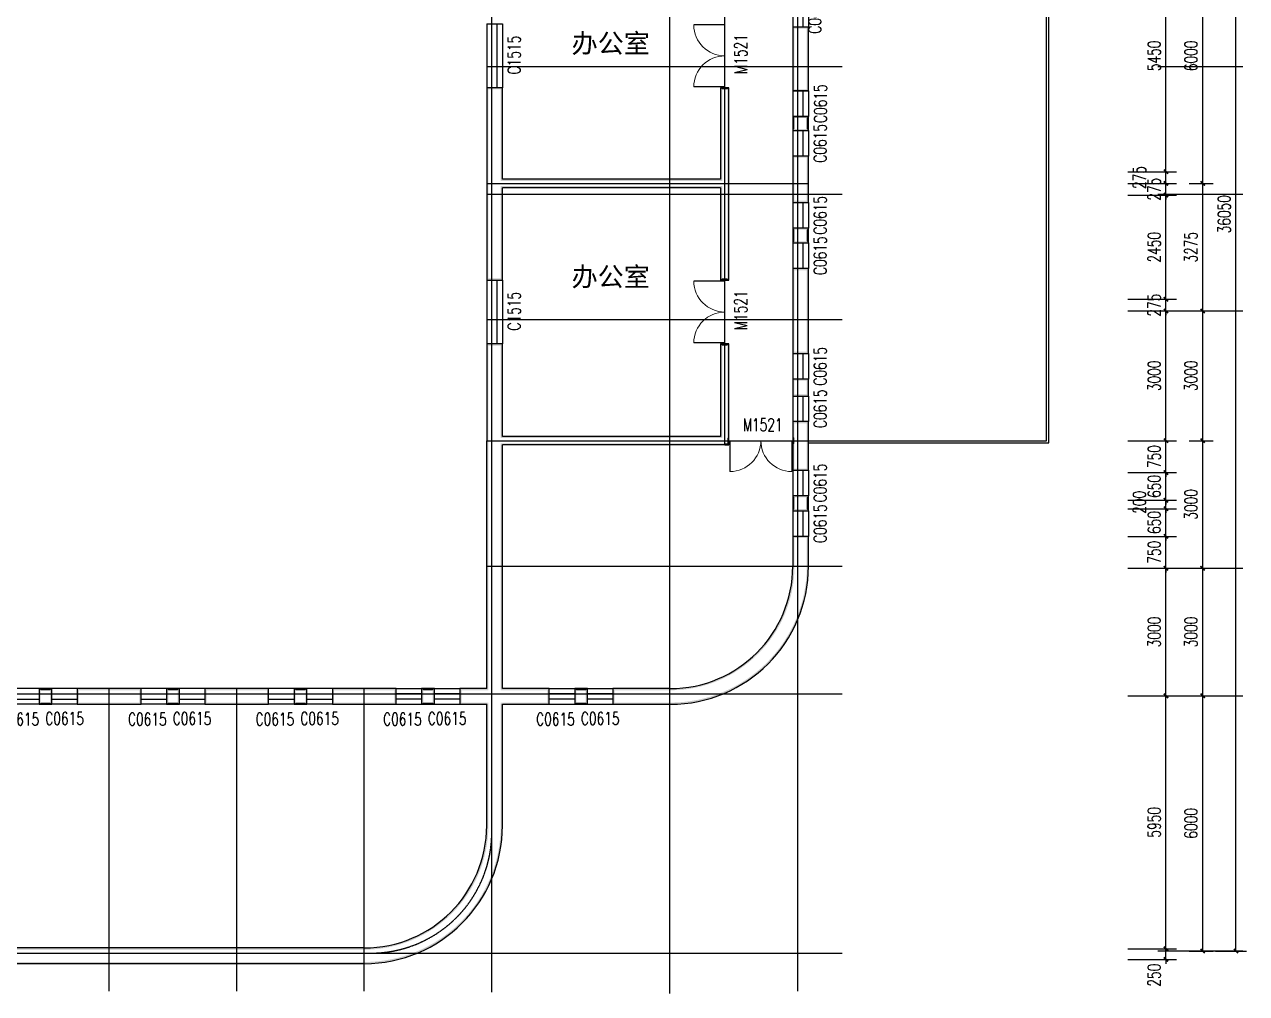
# Model space of a CAD drawing. Header units: millimetres. Extents: x -150677 to 588340, y -254013 to 149700.
# Drawn here: x 191219 to 219968, y 18901 to 41692 of the extents above; entities that cross this region are included whole.
import ezdxf

# ---------------------------------------------------------------- set-up
doc = ezdxf.new("R2010")
doc.units = ezdxf.units.MM
doc.header["$LTSCALE"] = 10
doc.header["$MEASUREMENT"] = 0
doc.linetypes.add('DOTE', pattern=[2.42, 2, -0.2, 0.02, -0.2])
for name, color, linetype in [('DOTE', 1, 'Continuous'), ('PUB_DIM', 3, 'Continuous'), ('PUB_WALL', 9, 'Continuous'), ('WALL', 9, 'Continuous'), ('WINDOW', 4, 'Continuous'), ('WINDOW_TEXT', 7, 'Continuous')]:
    doc.layers.add(name, color=color, linetype=linetype)
doc.styles.add('_TCH_DIM_T3', font='SIMPLEX', dxfattribs={"width": 0.705882, "bigfont": 'GBCBIG'})
doc.styles.add('_TCH_WINDOW', font='SIMPLEX', dxfattribs={"bigfont": 'GBCBIG'})
doc.styles.add('HZHT', font='')
doc.styles.get('HZHT').set_extended_font_data('SimSun')
doc.dimstyles.new('_TCH_ARCH&&100', dxfattribs={"dimtxt": 297.5, "dimasz": 100, "dimexe": 250, "dimexo": 300, "dimgap": 126.25, "dimtad": 1, "dimdec": 0, "dimzin": 0, "dimdsep": 46, "dimtxsty": '_TCH_DIM_T3', "dimblk": 'ARCHTICK', "dimcen": 0.09, "dimclrt": 7, "dimazin": 2, "dimtfac": 1, "dimtdec": 0, "dimtix": 1, "dimtmove": 2, "dimatfit": 3, "dimfxl": 1, "dimtolj": 1, "dimtzin": 0, "dimarcsym": 0})

# ---------------------------------------------------------------- blocks, each defined once
blk = doc.blocks.new('_ArchTick')
at = {"color": 0, "linetype": 'ByBlock', "const_width": 0.4}
blk.add_lwpolyline([(-0.5, -0.5), (0.5, 0.5)], dxfattribs=at)
blk = doc.blocks.new('*D10')
at = {"layer": 'Defpoints', "color": 0, "transparency": 16777216}
for p in [(216878, 19953), (218072, 19953), (216878, 19703)]:
    blk.add_point(p, dxfattribs=at)
at = {"layer": 'PUB_DIM', "color": 0, "lineweight": -2, "transparency": 16777216}
for p, q in [((217178, 19953), (218322, 19953)), ((218072, 19953), (218072, 20053)), ((218072, 19703), (218072, 19953)), ((217178, 19703), (218322, 19703)), ((218072, 19703), (218072, 19603))]:
    blk.add_line(p, q, dxfattribs=at)
at = {"layer": 'PUB_DIM', "color": 0, "lineweight": -2, "transparency": 16777216, "xscale": 100, "yscale": 100, "zscale": 100}
for p, rotation in [((218072, 19953), 270), ((218072, 19703), 90)]:
    blk.add_blockref('_ArchTick', p, dxfattribs=dict(at, rotation=rotation))
at = {"layer": 'PUB_DIM', "color": 7, "transparency": 16777216, "insert": (217797, 19333), "char_height": 297.5, "attachment_point": 5, "rotation": 90, "style": '_TCH_DIM_T3'}
blk.add_mtext('\\A1;250', dxfattribs=at)
blk = doc.blocks.new('*D11')
at = {"layer": 'Defpoints', "color": 0, "transparency": 16777216}
for p in [(216878, 25903), (218072, 25903), (216878, 19953)]:
    blk.add_point(p, dxfattribs=at)
at = {"layer": 'PUB_DIM', "color": 0, "lineweight": -2, "transparency": 16777216}
for p, q in [((217178, 25903), (218322, 25903)), ((218072, 19953), (218072, 25903)), ((217178, 19953), (218322, 19953))]:
    blk.add_line(p, q, dxfattribs=at)
at = {"layer": 'PUB_DIM', "color": 0, "lineweight": -2, "transparency": 16777216, "xscale": 100, "yscale": 100, "zscale": 100}
for p, rotation in [((218072, 25903), 90), ((218072, 19953), 270)]:
    blk.add_blockref('_ArchTick', p, dxfattribs=dict(at, rotation=rotation))
at = {"layer": 'PUB_DIM', "color": 7, "transparency": 16777216, "insert": (217797, 22928), "char_height": 297.5, "attachment_point": 5, "rotation": 90, "style": '_TCH_DIM_T3'}
blk.add_mtext('\\A1;5950', dxfattribs=at)
blk = doc.blocks.new('*D12')
at = {"layer": 'Defpoints', "color": 0, "transparency": 16777216}
for p in [(216878, 28903), (218072, 28903), (216878, 25903)]:
    blk.add_point(p, dxfattribs=at)
at = {"layer": 'PUB_DIM', "color": 0, "lineweight": -2, "transparency": 16777216}
for p, q in [((217178, 28903), (218322, 28903)), ((218072, 25903), (218072, 28903)), ((217178, 25903), (218322, 25903))]:
    blk.add_line(p, q, dxfattribs=at)
at = {"layer": 'PUB_DIM', "color": 0, "lineweight": -2, "transparency": 16777216, "xscale": 100, "yscale": 100, "zscale": 100}
for p, rotation in [((218072, 28903), 90), ((218072, 25903), 270)]:
    blk.add_blockref('_ArchTick', p, dxfattribs=dict(at, rotation=rotation))
at = {"layer": 'PUB_DIM', "color": 7, "transparency": 16777216, "insert": (217797, 27403), "char_height": 297.5, "attachment_point": 5, "rotation": 90, "style": '_TCH_DIM_T3'}
blk.add_mtext('\\A1;3000', dxfattribs=at)
blk = doc.blocks.new('*D13')
at = {"layer": 'Defpoints', "color": 0, "transparency": 16777216}
for p in [(216878, 29653), (218072, 29653), (216878, 28903)]:
    blk.add_point(p, dxfattribs=at)
at = {"layer": 'PUB_DIM', "color": 0, "lineweight": -2, "transparency": 16777216}
for p, q in [((217178, 29653), (218322, 29653)), ((218072, 29653), (218072, 29753)), ((218072, 28903), (218072, 29653)), ((217178, 28903), (218322, 28903)), ((218072, 28903), (218072, 28803))]:
    blk.add_line(p, q, dxfattribs=at)
at = {"layer": 'PUB_DIM', "color": 0, "lineweight": -2, "transparency": 16777216, "xscale": 100, "yscale": 100, "zscale": 100}
for p, rotation in [((218072, 29653), 270), ((218072, 28903), 90)]:
    blk.add_blockref('_ArchTick', p, dxfattribs=dict(at, rotation=rotation))
at = {"layer": 'PUB_DIM', "color": 7, "transparency": 16777216, "insert": (217797, 29278), "char_height": 297.5, "attachment_point": 5, "rotation": 90, "style": '_TCH_DIM_T3'}
blk.add_mtext('\\A1;750', dxfattribs=at)
blk = doc.blocks.new('*D14')
at = {"layer": 'Defpoints', "color": 0, "transparency": 16777216}
for p in [(216878, 30303), (218072, 30303), (216878, 29653)]:
    blk.add_point(p, dxfattribs=at)
at = {"layer": 'PUB_DIM', "color": 0, "lineweight": -2, "transparency": 16777216}
for p, q in [((217178, 30303), (218322, 30303)), ((218072, 30303), (218072, 30403)), ((218072, 29653), (218072, 30303)), ((217178, 29653), (218322, 29653)), ((218072, 29653), (218072, 29553))]:
    blk.add_line(p, q, dxfattribs=at)
at = {"layer": 'PUB_DIM', "color": 0, "lineweight": -2, "transparency": 16777216, "xscale": 100, "yscale": 100, "zscale": 100}
for p, rotation in [((218072, 30303), 270), ((218072, 29653), 90)]:
    blk.add_blockref('_ArchTick', p, dxfattribs=dict(at, rotation=rotation))
at = {"layer": 'PUB_DIM', "color": 7, "transparency": 16777216, "insert": (217797, 29978), "char_height": 297.5, "attachment_point": 5, "rotation": 90, "style": '_TCH_DIM_T3'}
blk.add_mtext('\\A1;650', dxfattribs=at)
blk = doc.blocks.new('*D15')
at = {"layer": 'Defpoints', "color": 0, "transparency": 16777216}
for p in [(216878, 30503), (218072, 30503), (216878, 30303)]:
    blk.add_point(p, dxfattribs=at)
at = {"layer": 'PUB_DIM', "color": 0, "lineweight": -2, "transparency": 16777216}
for p, q in [((217178, 30503), (218322, 30503)), ((218072, 30503), (218072, 30603)), ((218072, 30303), (218072, 30503)), ((217178, 30303), (218322, 30303)), ((218072, 30303), (218072, 30203))]:
    blk.add_line(p, q, dxfattribs=at)
at = {"layer": 'PUB_DIM', "color": 0, "lineweight": -2, "transparency": 16777216, "xscale": 100, "yscale": 100, "zscale": 100}
for p, rotation in [((218072, 30503), 270), ((218072, 30303), 90)]:
    blk.add_blockref('_ArchTick', p, dxfattribs=dict(at, rotation=rotation))
at = {"layer": 'PUB_DIM', "color": 7, "transparency": 16777216, "insert": (217447, 30453), "char_height": 297.5, "attachment_point": 5, "rotation": 90, "style": '_TCH_DIM_T3'}
blk.add_mtext('\\A1;200', dxfattribs=at)
blk = doc.blocks.new('*D16')
at = {"layer": 'Defpoints', "color": 0, "transparency": 16777216}
for p in [(216878, 31153), (218072, 31153), (216878, 30503)]:
    blk.add_point(p, dxfattribs=at)
at = {"layer": 'PUB_DIM', "color": 0, "lineweight": -2, "transparency": 16777216}
for p, q in [((217178, 31153), (218322, 31153)), ((218072, 31153), (218072, 31253)), ((218072, 30503), (218072, 31153)), ((217178, 30503), (218322, 30503)), ((218072, 30503), (218072, 30403))]:
    blk.add_line(p, q, dxfattribs=at)
at = {"layer": 'PUB_DIM', "color": 0, "lineweight": -2, "transparency": 16777216, "xscale": 100, "yscale": 100, "zscale": 100}
for p, rotation in [((218072, 31153), 270), ((218072, 30503), 90)]:
    blk.add_blockref('_ArchTick', p, dxfattribs=dict(at, rotation=rotation))
at = {"layer": 'PUB_DIM', "color": 7, "transparency": 16777216, "insert": (217797, 30828), "char_height": 297.5, "attachment_point": 5, "rotation": 90, "style": '_TCH_DIM_T3'}
blk.add_mtext('\\A1;650', dxfattribs=at)
blk = doc.blocks.new('*D17')
at = {"layer": 'Defpoints', "color": 0, "transparency": 16777216}
for p in [(216878, 31903), (218072, 31903), (216878, 31153)]:
    blk.add_point(p, dxfattribs=at)
at = {"layer": 'PUB_DIM', "color": 0, "lineweight": -2, "transparency": 16777216}
for p, q in [((218072, 31903), (218072, 32003)), ((217178, 31903), (218322, 31903)), ((218072, 31153), (218072, 31903)), ((217178, 31153), (218322, 31153)), ((218072, 31153), (218072, 31053))]:
    blk.add_line(p, q, dxfattribs=at)
at = {"layer": 'PUB_DIM', "color": 0, "lineweight": -2, "transparency": 16777216, "xscale": 100, "yscale": 100, "zscale": 100}
for p, rotation in [((218072, 31903), 270), ((218072, 31153), 90)]:
    blk.add_blockref('_ArchTick', p, dxfattribs=dict(at, rotation=rotation))
at = {"layer": 'PUB_DIM', "color": 7, "transparency": 16777216, "insert": (217797, 31528), "char_height": 297.5, "attachment_point": 5, "rotation": 90, "style": '_TCH_DIM_T3'}
blk.add_mtext('\\A1;750', dxfattribs=at)
blk = doc.blocks.new('*D18')
at = {"layer": 'Defpoints', "color": 0, "transparency": 16777216}
for p in [(216878, 34953), (218072, 34953), (216878, 31903)]:
    blk.add_point(p, dxfattribs=at)
at = {"layer": 'PUB_DIM', "color": 0, "lineweight": -2, "transparency": 16777216}
for p, q in [((217178, 34953), (218322, 34953)), ((218072, 31903), (218072, 34953)), ((217178, 31903), (218322, 31903))]:
    blk.add_line(p, q, dxfattribs=at)
at = {"layer": 'PUB_DIM', "color": 0, "lineweight": -2, "transparency": 16777216, "xscale": 100, "yscale": 100, "zscale": 100}
for p, rotation in [((218072, 34953), 90), ((218072, 31903), 270)]:
    blk.add_blockref('_ArchTick', p, dxfattribs=dict(at, rotation=rotation))
at = {"layer": 'PUB_DIM', "color": 7, "transparency": 16777216, "insert": (217797, 33428), "char_height": 297.5, "attachment_point": 5, "rotation": 90, "style": '_TCH_DIM_T3'}
blk.add_mtext('\\A1;3000', dxfattribs=at)
blk = doc.blocks.new('*D19')
at = {"layer": 'Defpoints', "color": 0, "transparency": 16777216}
for p in [(216878, 35228), (218072, 35228), (216878, 34953)]:
    blk.add_point(p, dxfattribs=at)
at = {"layer": 'PUB_DIM', "color": 0, "lineweight": -2, "transparency": 16777216}
for p, q in [((217178, 35228), (218322, 35228)), ((218072, 35228), (218072, 35328)), ((218072, 34953), (218072, 35228)), ((217178, 34953), (218322, 34953)), ((218072, 34953), (218072, 34853))]:
    blk.add_line(p, q, dxfattribs=at)
at = {"layer": 'PUB_DIM', "color": 0, "lineweight": -2, "transparency": 16777216, "xscale": 100, "yscale": 100, "zscale": 100}
for p, rotation in [((218072, 35228), 270), ((218072, 34953), 90)]:
    blk.add_blockref('_ArchTick', p, dxfattribs=dict(at, rotation=rotation))
at = {"layer": 'PUB_DIM', "color": 7, "transparency": 16777216, "insert": (217797, 35090), "char_height": 297.5, "attachment_point": 5, "rotation": 90, "style": '_TCH_DIM_T3'}
blk.add_mtext('\\A1;275', dxfattribs=at)
blk = doc.blocks.new('*D20')
at = {"layer": 'Defpoints', "color": 0, "transparency": 16777216}
for p in [(216878, 37678), (218072, 37678), (216878, 35228)]:
    blk.add_point(p, dxfattribs=at)
at = {"layer": 'PUB_DIM', "color": 0, "lineweight": -2, "transparency": 16777216}
for p, q in [((217178, 37678), (218322, 37678)), ((218072, 35228), (218072, 37678)), ((217178, 35228), (218322, 35228))]:
    blk.add_line(p, q, dxfattribs=at)
at = {"layer": 'PUB_DIM', "color": 0, "lineweight": -2, "transparency": 16777216, "xscale": 100, "yscale": 100, "zscale": 100}
for p, rotation in [((218072, 37678), 90), ((218072, 35228), 270)]:
    blk.add_blockref('_ArchTick', p, dxfattribs=dict(at, rotation=rotation))
at = {"layer": 'PUB_DIM', "color": 7, "transparency": 16777216, "insert": (217797, 36453), "char_height": 297.5, "attachment_point": 5, "rotation": 90, "style": '_TCH_DIM_T3'}
blk.add_mtext('\\A1;2450', dxfattribs=at)
blk = doc.blocks.new('*D21')
at = {"layer": 'Defpoints', "color": 0, "transparency": 16777216}
for p in [(216878, 37953), (218072, 37953), (216878, 37678)]:
    blk.add_point(p, dxfattribs=at)
at = {"layer": 'PUB_DIM', "color": 0, "lineweight": -2, "transparency": 16777216}
for p, q in [((217178, 37953), (218322, 37953)), ((218072, 37953), (218072, 38053)), ((218072, 37678), (218072, 37953)), ((217178, 37678), (218322, 37678)), ((218072, 37678), (218072, 37578))]:
    blk.add_line(p, q, dxfattribs=at)
at = {"layer": 'PUB_DIM', "color": 0, "lineweight": -2, "transparency": 16777216, "xscale": 100, "yscale": 100, "zscale": 100}
for p, rotation in [((218072, 37953), 270), ((218072, 37678), 90)]:
    blk.add_blockref('_ArchTick', p, dxfattribs=dict(at, rotation=rotation))
at = {"layer": 'PUB_DIM', "color": 7, "transparency": 16777216, "insert": (217797, 37815), "char_height": 297.5, "attachment_point": 5, "rotation": 90, "style": '_TCH_DIM_T3'}
blk.add_mtext('\\A1;275', dxfattribs=at)
blk = doc.blocks.new('*D22')
at = {"layer": 'Defpoints', "color": 0, "transparency": 16777216}
for p in [(216878, 38228), (216878, 37953), (218072, 38228)]:
    blk.add_point(p, dxfattribs=at)
at = {"layer": 'PUB_DIM', "color": 0, "lineweight": -2, "transparency": 16777216}
for p, q in [((217178, 38228), (218322, 38228)), ((217178, 37953), (218322, 37953)), ((218072, 37953), (218072, 38228))]:
    blk.add_line(p, q, dxfattribs=at)
at = {"layer": 'PUB_DIM', "color": 0, "lineweight": -2, "transparency": 16777216, "xscale": 100, "yscale": 100, "zscale": 100}
for p, rotation in [((218072, 38228), 90), ((218072, 37953), 270)]:
    blk.add_blockref('_ArchTick', p, dxfattribs=dict(at, rotation=rotation))
at = {"layer": 'PUB_DIM', "color": 7, "transparency": 16777216, "insert": (217447, 38090), "char_height": 297.5, "attachment_point": 5, "rotation": 90, "style": '_TCH_DIM_T3'}
blk.add_mtext('\\A1;275', dxfattribs=at)
blk = doc.blocks.new('*D23')
at = {"layer": 'Defpoints', "color": 0, "transparency": 16777216}
for p in [(216878, 43678), (218072, 43678), (216878, 38228)]:
    blk.add_point(p, dxfattribs=at)
at = {"layer": 'PUB_DIM', "color": 0, "lineweight": -2, "transparency": 16777216}
for p, q in [((217178, 43678), (218322, 43678)), ((218072, 38228), (218072, 43678)), ((217178, 38228), (218322, 38228))]:
    blk.add_line(p, q, dxfattribs=at)
at = {"layer": 'PUB_DIM', "color": 0, "lineweight": -2, "transparency": 16777216, "xscale": 100, "yscale": 100, "zscale": 100}
for p, rotation in [((218072, 43678), 90), ((218072, 38228), 270)]:
    blk.add_blockref('_ArchTick', p, dxfattribs=dict(at, rotation=rotation))
at = {"layer": 'PUB_DIM', "color": 7, "transparency": 16777216, "insert": (217797, 40953), "char_height": 297.5, "attachment_point": 5, "rotation": 90, "style": '_TCH_DIM_T3'}
blk.add_mtext('\\A1;5450', dxfattribs=at)
blk = doc.blocks.new('*D36')
at = {"layer": 'Defpoints', "color": 0, "transparency": 16777216}
for p in [(218322, 25903), (218936, 25903), (218322, 19901)]:
    blk.add_point(p, dxfattribs=at)
at = {"layer": 'PUB_DIM', "color": 0, "lineweight": -2, "transparency": 16777216}
for p, q in [((218622, 25903), (219186, 25903)), ((218936, 19901), (218936, 25903)), ((218622, 19901), (219186, 19901))]:
    blk.add_line(p, q, dxfattribs=at)
at = {"layer": 'PUB_DIM', "color": 0, "lineweight": -2, "transparency": 16777216, "xscale": 100, "yscale": 100, "zscale": 100}
for p, rotation in [((218936, 25903), 90), ((218936, 19901), 270)]:
    blk.add_blockref('_ArchTick', p, dxfattribs=dict(at, rotation=rotation))
at = {"layer": 'PUB_DIM', "color": 7, "transparency": 16777216, "insert": (218661, 22902), "char_height": 297.5, "attachment_point": 5, "rotation": 90, "style": '_TCH_DIM_T3'}
blk.add_mtext('\\A1;6000', dxfattribs=at)
blk = doc.blocks.new('*D37')
at = {"layer": 'Defpoints', "color": 0, "transparency": 16777216}
for p in [(218322, 28903), (218936, 28903), (218322, 25903)]:
    blk.add_point(p, dxfattribs=at)
at = {"layer": 'PUB_DIM', "color": 0, "lineweight": -2, "transparency": 16777216}
for p, q in [((218622, 28903), (219186, 28903)), ((218936, 25903), (218936, 28903)), ((218622, 25903), (219186, 25903))]:
    blk.add_line(p, q, dxfattribs=at)
at = {"layer": 'PUB_DIM', "color": 0, "lineweight": -2, "transparency": 16777216, "xscale": 100, "yscale": 100, "zscale": 100}
for p, rotation in [((218936, 28903), 90), ((218936, 25903), 270)]:
    blk.add_blockref('_ArchTick', p, dxfattribs=dict(at, rotation=rotation))
at = {"layer": 'PUB_DIM', "color": 7, "transparency": 16777216, "insert": (218661, 27403), "char_height": 297.5, "attachment_point": 5, "rotation": 90, "style": '_TCH_DIM_T3'}
blk.add_mtext('\\A1;3000', dxfattribs=at)
blk = doc.blocks.new('*D38')
at = {"layer": 'Defpoints', "color": 0, "transparency": 16777216}
for p in [(218322, 31903), (218936, 31903), (218322, 28903)]:
    blk.add_point(p, dxfattribs=at)
at = {"layer": 'PUB_DIM', "color": 0, "lineweight": -2, "transparency": 16777216}
for p, q in [((218622, 31903), (219186, 31903)), ((218936, 28903), (218936, 31903)), ((218622, 28903), (219186, 28903))]:
    blk.add_line(p, q, dxfattribs=at)
at = {"layer": 'PUB_DIM', "color": 0, "lineweight": -2, "transparency": 16777216, "xscale": 100, "yscale": 100, "zscale": 100}
for p, rotation in [((218936, 31903), 90), ((218936, 28903), 270)]:
    blk.add_blockref('_ArchTick', p, dxfattribs=dict(at, rotation=rotation))
at = {"layer": 'PUB_DIM', "color": 7, "transparency": 16777216, "insert": (218661, 30403), "char_height": 297.5, "attachment_point": 5, "rotation": 90, "style": '_TCH_DIM_T3'}
blk.add_mtext('\\A1;3000', dxfattribs=at)
blk = doc.blocks.new('*D39')
at = {"layer": 'Defpoints', "color": 0, "transparency": 16777216}
for p in [(218322, 34953), (218936, 34953), (218322, 31903)]:
    blk.add_point(p, dxfattribs=at)
at = {"layer": 'PUB_DIM', "color": 0, "lineweight": -2, "transparency": 16777216}
for p, q in [((218622, 34953), (219186, 34953)), ((218936, 31903), (218936, 34953)), ((218622, 31903), (219186, 31903))]:
    blk.add_line(p, q, dxfattribs=at)
at = {"layer": 'PUB_DIM', "color": 0, "lineweight": -2, "transparency": 16777216, "xscale": 100, "yscale": 100, "zscale": 100}
for p, rotation in [((218936, 34953), 90), ((218936, 31903), 270)]:
    blk.add_blockref('_ArchTick', p, dxfattribs=dict(at, rotation=rotation))
at = {"layer": 'PUB_DIM', "color": 7, "transparency": 16777216, "insert": (218661, 33428), "char_height": 297.5, "attachment_point": 5, "rotation": 90, "style": '_TCH_DIM_T3'}
blk.add_mtext('\\A1;3000', dxfattribs=at)
blk = doc.blocks.new('*D40')
at = {"layer": 'Defpoints', "color": 0, "transparency": 16777216}
for p in [(218322, 37953), (218936, 37953), (218322, 34953)]:
    blk.add_point(p, dxfattribs=at)
at = {"layer": 'PUB_DIM', "color": 0, "lineweight": -2, "transparency": 16777216}
for p, q in [((218622, 37953), (219186, 37953)), ((218936, 34953), (218936, 37953)), ((218622, 34953), (219186, 34953))]:
    blk.add_line(p, q, dxfattribs=at)
at = {"layer": 'PUB_DIM', "color": 0, "lineweight": -2, "transparency": 16777216, "xscale": 100, "yscale": 100, "zscale": 100}
for p, rotation in [((218936, 37953), 90), ((218936, 34953), 270)]:
    blk.add_blockref('_ArchTick', p, dxfattribs=dict(at, rotation=rotation))
at = {"layer": 'PUB_DIM', "color": 7, "transparency": 16777216, "insert": (218661, 36453), "char_height": 297.5, "attachment_point": 5, "rotation": 90, "style": '_TCH_DIM_T3'}
blk.add_mtext('\\A1;3275', dxfattribs=at)
blk = doc.blocks.new('*D41')
at = {"layer": 'Defpoints', "color": 0, "transparency": 16777216}
for p in [(218322, 43953), (218936, 43953), (218322, 37953)]:
    blk.add_point(p, dxfattribs=at)
at = {"layer": 'PUB_DIM', "color": 0, "lineweight": -2, "transparency": 16777216}
for p, q in [((218622, 43953), (219186, 43953)), ((218936, 37953), (218936, 43953)), ((218622, 37953), (219186, 37953))]:
    blk.add_line(p, q, dxfattribs=at)
at = {"layer": 'PUB_DIM', "color": 0, "lineweight": -2, "transparency": 16777216, "xscale": 100, "yscale": 100, "zscale": 100}
for p, rotation in [((218936, 43953), 90), ((218936, 37953), 270)]:
    blk.add_blockref('_ArchTick', p, dxfattribs=dict(at, rotation=rotation))
at = {"layer": 'PUB_DIM', "color": 7, "transparency": 16777216, "insert": (218661, 40953), "char_height": 297.5, "attachment_point": 5, "rotation": 90, "style": '_TCH_DIM_T3'}
blk.add_mtext('\\A1;6000', dxfattribs=at)
blk = doc.blocks.new('$WINLIB2D$00000001')
at = {"color": 0}
for points in [[(-0.5, 0.5), (-0.5, -0.5)], [(-0.5, 0.5), (0.5, 0.5)], [(0.5, -0.5), (0.5, 0.5)], [(0.5, 0.167), (-0.5, 0.167)], [(0.5, -0.167), (-0.5, -0.167)], [(-0.5, -0.5), (0.5, -0.5)]]:
    blk.add_lwpolyline(points, dxfattribs=at)
blk = doc.blocks.new('*D128')
at = {"layer": 'Defpoints', "color": 0, "transparency": 16777216}
for p in [(218936, 55953), (219718, 55953), (218936, 19901)]:
    blk.add_point(p, dxfattribs=at)
at = {"layer": 'PUB_DIM', "color": 0, "lineweight": -2, "transparency": 16777216}
for p, q in [((219236, 55953), (219968, 55953)), ((219718, 19901), (219718, 55953)), ((219236, 19901), (219968, 19901))]:
    blk.add_line(p, q, dxfattribs=at)
at = {"layer": 'PUB_DIM', "color": 0, "lineweight": -2, "transparency": 16777216, "xscale": 100, "yscale": 100, "zscale": 100}
for p, rotation in [((219718, 55953), 90), ((219718, 19901), 270)]:
    blk.add_blockref('_ArchTick', p, dxfattribs=dict(at, rotation=rotation))
at = {"layer": 'PUB_DIM', "color": 7, "transparency": 16777216, "insert": (219443, 37227), "char_height": 297.5, "attachment_point": 5, "rotation": 90, "style": '_TCH_DIM_T3'}
blk.add_mtext('\\A1;36050', dxfattribs=at)
blk = doc.blocks.new('$DorLib2D$00000004')
for p, q in [((-0.485, 0), (-0.485, 0.485)), ((0.485, 0), (0.485, 0.485))]:
    blk.add_line(p, q)
at = {"lineweight": 13}
for centre, start, end in [((-0.485, 0), 0, 90), ((0.485, 0), 90, 180)]:
    blk.add_arc(centre, 0.485, start, end, dxfattribs=at)

msp = doc.modelspace()

# ---------------------------------------------------------------- hatches: boundary and pattern name
at = {"layer": 'PUB_WALL'}
for points in [[(209663.1, 41630.1), (209293.1, 41630.1), (209333.1, 41590.1), (209623.1, 41590.1)], [(209293.1, 41630.1), (209293.1, 40128.6), (209333.1, 40168.6), (209333.1, 41590.1)], [(209663.1, 40128.6), (209663.1, 41630.1), (209623.1, 41590.1), (209623.1, 40168.6)], [(202463.1, 40203), (202093.1, 40203), (202133.1, 40163), (202423.1, 40163)], [(202093.1, 40203), (202093.1, 37953), (202133.1, 37953), (202133.1, 40163)], [(202463.1, 38053), (202463.1, 40203), (202423.1, 40163), (202423.1, 38013)], [(207793.1, 40203), (207593.1, 40203), (207633.1, 40163), (207753.1, 40163)], [(207593.1, 40203), (207593.1, 38053), (207633.1, 38013), (207633.1, 40163)], [(207793.1, 37953), (207793.1, 40203), (207753.1, 40163), (207753.1, 37953)], [(209293.1, 40128.6), (209663.1, 40128.6), (209623.1, 40168.6), (209333.1, 40168.6)], [(209663.1, 39528.6), (209293.1, 39528.6), (209333.1, 39488.6), (209623.1, 39488.6)], [(209293.1, 39528.6), (209293.1, 39196.2), (209333.1, 39236.2), (209333.1, 39488.6)], [(209663.1, 39196.2), (209663.1, 39528.6), (209623.1, 39488.6), (209623.1, 39236.2)], [(209293.1, 39196.2), (209663.1, 39196.2), (209623.1, 39236.2), (209333.1, 39236.2)], [(209663.1, 38596.2), (209293.1, 38596.2), (209333.1, 38556.2), (209623.1, 38556.2)], [(209293.1, 38596.2), (209293.1, 37504.6), (209333.1, 37544.6), (209333.1, 38556.2)], [(209663.1, 37504.6), (209663.1, 38596.2), (209623.1, 38556.2), (209623.1, 37544.6)], [(202093.1, 37953), (202093.1, 35678), (202133.1, 35718), (202133.1, 37953)], [(207593.1, 38053), (202463.1, 38053), (202423.1, 38013), (207633.1, 38013)], [(207793.1, 35678), (207793.1, 37953), (207753.1, 37953), (207753.1, 35718)], [(202463.1, 35678), (202463.1, 37853), (202423.1, 37893), (202423.1, 35718)], [(207593.1, 37853), (202463.1, 37853), (202423.1, 37893), (207633.1, 37893)], [(207593.1, 37853), (207593.1, 35678), (207633.1, 35718), (207633.1, 37893)], [(209293.1, 37504.6), (209663.1, 37504.6), (209623.1, 37544.6), (209333.1, 37544.6)], [(209663.1, 36904.6), (209293.1, 36904.6), (209333.1, 36864.6), (209623.1, 36864.6)], [(209293.1, 36904.6), (209293.1, 36552.8), (209333.1, 36592.8), (209333.1, 36864.6)], [(209663.1, 36552.8), (209663.1, 36904.6), (209623.1, 36864.6), (209623.1, 36592.8)], [(209293.1, 36552.8), (209663.1, 36552.8), (209623.1, 36592.8), (209333.1, 36592.8)], [(209663.1, 35952.8), (209293.1, 35952.8), (209333.1, 35912.8), (209623.1, 35912.8)], [(209293.1, 35952.8), (209293.1, 33953), (209333.1, 33993), (209333.1, 35912.8)], [(209663.1, 33953), (209663.1, 35952.8), (209623.1, 35912.8), (209623.1, 33993)], [(202093.1, 35678), (202463.1, 35678), (202423.1, 35718), (202133.1, 35718)], [(207593.1, 35678), (207793.1, 35678), (207753.1, 35718), (207633.1, 35718)], [(202463.1, 34178), (202093.1, 34178), (202133.1, 34138), (202423.1, 34138)], [(202093.1, 34178), (202093.1, 31903), (202133.1, 31903), (202133.1, 34138)], [(202463.1, 32003), (202463.1, 34178), (202423.1, 34138), (202423.1, 31963)], [(207793.1, 34178), (207593.1, 34178), (207633.1, 34138), (207753.1, 34138)], [(207593.1, 34178), (207593.1, 32003), (207633.1, 31963), (207633.1, 34138)], [(207793.1, 32003), (207793.1, 34178), (207753.1, 34138), (207753.1, 31963)], [(209293.1, 33953), (209663.1, 33953), (209623.1, 33993), (209333.1, 33993)], [(209663.1, 33353), (209293.1, 33353), (209333.1, 33313), (209623.1, 33313)], [(209293.1, 33353), (209293.1, 32953), (209333.1, 32993), (209333.1, 33313)], [(209663.1, 32953), (209663.1, 33353), (209623.1, 33313), (209623.1, 32993)], [(209293.1, 32953), (209663.1, 32953), (209623.1, 32993), (209333.1, 32993)], [(209663.1, 32353), (209293.1, 32353), (209333.1, 32313), (209623.1, 32313)], [(209293.1, 32353), (209293.1, 32003), (209333.1, 31963), (209333.1, 32313)], [(209663.1, 31903), (209663.1, 32353), (209623.1, 32313), (209623.1, 31903)], [(207593.1, 32003), (202463.1, 32003), (202423.1, 31963), (207633.1, 31963)], [(207793.1, 31803), (207793.1, 32003), (207753.1, 31963), (207753.1, 31843)], [(209293.1, 32003), (209293.1, 31803), (209333.1, 31843), (209333.1, 31963)], [(202093.1, 26073), (202093.1, 31903), (202133.1, 31903), (202133.1, 26033)], [(202463.1, 26073), (202463.1, 31803), (202423.1, 31843), (202423.1, 26033)], [(207693.1, 31803), (202463.1, 31803), (202423.1, 31843), (207693.1, 31843)], [(207693.1, 31803), (207793.1, 31803), (207753.1, 31843), (207693.1, 31843)], [(209293.1, 31803), (209293.1, 31207.8), (209333.1, 31247.8), (209333.1, 31843)], [(209663.1, 31207.8), (209663.1, 31903), (209623.1, 31903), (209623.1, 31247.8)], [(209293.1, 31207.8), (209663.1, 31207.8), (209623.1, 31247.8), (209333.1, 31247.8)], [(209663.1, 30607.8), (209293.1, 30607.8), (209333.1, 30567.8), (209623.1, 30567.8)], [(209293.1, 30607.8), (209293.1, 30253), (209333.1, 30293), (209333.1, 30567.8)], [(209663.1, 30253), (209663.1, 30607.8), (209623.1, 30567.8), (209623.1, 30293)], [(209293.1, 30253), (209663.1, 30253), (209623.1, 30293), (209333.1, 30293)], [(209663.1, 29653), (209293.1, 29653), (209333.1, 29613), (209623.1, 29613)], [(209293.1, 29653), (209293.1, 28953), (209333.1, 28953), (209333.1, 29613)], [(209663.1, 28953), (209663.1, 29653), (209623.1, 29613), (209623.1, 28953)], [(206413.1, 26073, 0.4142136), (209293.1, 28953), (209333.1, 28953, -0.4142136), (206413.1, 26033)], [(206413.1, 25703, 0.4142136), (209663.1, 28953), (209623.1, 28953, -0.4142136), (206413.1, 25743)], [(191863.1, 26073), (191563.1, 26073), (191603.1, 26033), (191823.1, 26033)], [(191563.1, 26073), (191563.1, 25703), (191603.1, 25743), (191603.1, 26033)], [(191863.1, 25703), (191863.1, 26073), (191823.1, 26033), (191823.1, 25743)], [(193963.1, 26073), (192463.1, 26073), (192503.1, 26033), (193923.1, 26033)], [(192463.1, 26073), (192463.1, 25703), (192503.1, 25743), (192503.1, 26033)], [(193963.1, 25703), (193963.1, 26073), (193923.1, 26033), (193923.1, 25743)], [(194863.1, 26073), (194563.1, 26073), (194603.1, 26033), (194823.1, 26033)], [(194563.1, 26073), (194563.1, 25703), (194603.1, 25743), (194603.1, 26033)], [(194863.1, 25703), (194863.1, 26073), (194823.1, 26033), (194823.1, 25743)], [(196963.1, 26073), (195463.1, 26073), (195503.1, 26033), (196923.1, 26033)], [(195463.1, 26073), (195463.1, 25703), (195503.1, 25743), (195503.1, 26033)], [(196963.1, 25703), (196963.1, 26073), (196923.1, 26033), (196923.1, 25743)], [(197863.1, 26073), (197563.1, 26073), (197603.1, 26033), (197823.1, 26033)], [(197563.1, 26073), (197563.1, 25703), (197603.1, 25743), (197603.1, 26033)], [(197863.1, 25703), (197863.1, 26073), (197823.1, 26033), (197823.1, 25743)], [(199963.1, 26073), (198463.1, 26073), (198503.1, 26033), (199923.1, 26033)], [(198463.1, 26073), (198463.1, 25703), (198503.1, 25743), (198503.1, 26033)], [(199963.1, 25703), (199963.1, 26073), (199923.1, 26033), (199923.1, 25743)], [(200863.1, 26073), (200563.1, 26073), (200603.1, 26033), (200823.1, 26033)], [(200563.1, 26073), (200563.1, 25703), (200603.1, 25743), (200603.1, 26033)], [(200863.1, 25703), (200863.1, 26073), (200823.1, 26033), (200823.1, 25743)], [(202093.1, 26073), (201463.1, 26073), (201503.1, 26033), (202133.1, 26033)], [(201463.1, 26073), (201463.1, 25703), (201503.1, 25743), (201503.1, 26033)], [(203563.1, 26073), (202463.1, 26073), (202423.1, 26033), (203523.1, 26033)], [(203563.1, 25703), (203563.1, 26073), (203523.1, 26033), (203523.1, 25743)], [(204463.1, 26073), (204163.1, 26073), (204203.1, 26033), (204423.1, 26033)], [(204163.1, 26073), (204163.1, 25703), (204203.1, 25743), (204203.1, 26033)], [(204463.1, 25703), (204463.1, 26073), (204423.1, 26033), (204423.1, 25743)], [(206413.1, 26073), (205063.1, 26073), (205103.1, 26033), (206413.1, 26033)], [(205063.1, 26073), (205063.1, 25703), (205103.1, 25743), (205103.1, 26033)], [(191563.1, 25703), (191863.1, 25703), (191823.1, 25743), (191603.1, 25743)], [(192463.1, 25703), (193963.1, 25703), (193923.1, 25743), (192503.1, 25743)], [(194563.1, 25703), (194863.1, 25703), (194823.1, 25743), (194603.1, 25743)], [(195463.1, 25703), (196963.1, 25703), (196923.1, 25743), (195503.1, 25743)], [(197563.1, 25703), (197863.1, 25703), (197823.1, 25743), (197603.1, 25743)], [(198463.1, 25703), (199963.1, 25703), (199923.1, 25743), (198503.1, 25743)], [(200563.1, 25703), (200863.1, 25703), (200823.1, 25743), (200603.1, 25743)], [(201463.1, 25703), (202093.1, 25703), (202133.1, 25743), (201503.1, 25743)], [(202093.1, 22853), (202093.1, 25703), (202133.1, 25743), (202133.1, 22853)], [(202463.1, 25703), (203563.1, 25703), (203523.1, 25743), (202423.1, 25743)], [(202463.1, 22853), (202463.1, 25703), (202423.1, 25743), (202423.1, 22853)], [(204163.1, 25703), (204463.1, 25703), (204423.1, 25743), (204203.1, 25743)], [(205063.1, 25703), (206413.1, 25703), (206413.1, 25743), (205103.1, 25743)], [(199213.1, 19973, 0.4142136), (202093.1, 22853), (202133.1, 22853, -0.4142136), (199213.1, 19933)], [(199213.1, 19603, 0.4142136), (202463.1, 22853), (202423.1, 22853, -0.4142136), (199213.1, 19643)], [(199213.1, 19973), (161753.1, 19973), (161753.1, 19933), (199213.1, 19933)], [(199213.1, 19603), (161753.1, 19603), (161753.1, 19643), (199213.1, 19643)]]:
    msp.add_hatch(color=256, dxfattribs=at).paths.add_polyline_path(points)

# ---------------------------------------------------------------- linework, layer by layer
for points in [[(209663.1, 31853), (215313.1, 31853), (215313.1, 49567), (209663.1, 49567)], [(209663.1, 31903), (215263.1, 31903), (215263.1, 49517), (209663.1, 49517)]]:
    msp.add_lwpolyline(points)
at = {"layer": 'DOTE', "linetype": 'DOTE'}
for p, q in [((202213.1, 18936.2), (202213.1, 57153)), ((206399.3, 18900.6), (206399.3, 57153)), ((209413.1, 18953), (209413.1, 55653)), ((207693.1, 31803), (207693.1, 50053)), ((202093.1, 40703), (210453.8, 40703)), ((202093.1, 37953), (209663.1, 37953)), ((202093.1, 37703), (210453.8, 37703)), ((202093.1, 34753), (210453.8, 34753)), ((202093.1, 31903), (209945.3, 31903)), ((202093.1, 28953), (210453.1, 28953)), ((145270, 25953), (210453.1, 25953)), ((193213.1, 18953), (193213.1, 26073)), ((196213.1, 18953), (196213.1, 26073)), ((199213.1, 18953), (199213.1, 26073)), ((145199.3, 19853), (199478.5, 19853)), ((199478.5, 19853), (210453.1, 19853))]:
    msp.add_line(p, q, dxfattribs=at)
msp.add_arc((199365.8, 22698.4), 2847.7, 267.73234, 359.08538, dxfattribs=at)
at = {"layer": 'PUB_DIM'}
for p, q in [((217879.9, 40703), (219883.1, 40703)), ((217879.9, 37703), (219883.1, 37703)), ((217879.9, 34953), (219879.9, 34953)), ((217879.9, 28903), (219879.9, 28903)), ((217879.9, 25903), (219879.9, 25903)), ((217879.9, 19903), (219879.9, 19903))]:
    msp.add_line(p, q, dxfattribs=at)
at = {"layer": 'WALL'}
for p, q in [((209663.1, 41630.1), (209293.1, 41630.1)), ((209293.1, 41630.1), (209293.1, 40128.6)), ((209663.1, 40128.6), (209663.1, 41630.1)), ((202463.1, 40203), (202093.1, 40203)), ((202093.1, 40203), (202093.1, 37953)), ((202463.1, 38053), (202463.1, 40203)), ((207793.1, 40203), (207593.1, 40203)), ((207593.1, 40203), (207593.1, 38053)), ((207793.1, 37953), (207793.1, 40203)), ((209293.1, 40128.6), (209663.1, 40128.6)), ((209663.1, 39528.6), (209293.1, 39528.6)), ((209293.1, 39528.6), (209293.1, 39196.2)), ((209663.1, 39196.2), (209663.1, 39528.6)), ((209293.1, 39196.2), (209663.1, 39196.2)), ((209663.1, 38596.2), (209293.1, 38596.2)), ((209293.1, 38596.2), (209293.1, 37504.6)), ((209663.1, 37504.6), (209663.1, 38596.2)), ((202093.1, 37953), (202093.1, 35678)), ((207593.1, 38053), (202463.1, 38053)), ((207793.1, 35678), (207793.1, 37953)), ((202463.1, 35678), (202463.1, 37853)), ((207593.1, 37853), (202463.1, 37853)), ((207593.1, 37853), (207593.1, 35678)), ((209293.1, 37504.6), (209663.1, 37504.6)), ((209663.1, 36904.6), (209293.1, 36904.6)), ((209293.1, 36904.6), (209293.1, 36552.8)), ((209663.1, 36552.8), (209663.1, 36904.6)), ((209293.1, 36552.8), (209663.1, 36552.8)), ((209663.1, 35952.8), (209293.1, 35952.8)), ((209293.1, 35952.8), (209293.1, 33953)), ((209663.1, 33953), (209663.1, 35952.8)), ((202093.1, 35678), (202463.1, 35678)), ((207593.1, 35678), (207793.1, 35678)), ((202463.1, 34178), (202093.1, 34178)), ((202093.1, 34178), (202093.1, 31903)), ((202463.1, 32003), (202463.1, 34178)), ((207793.1, 34178), (207593.1, 34178)), ((207593.1, 34178), (207593.1, 32003)), ((207793.1, 32003), (207793.1, 34178)), ((209293.1, 33953), (209663.1, 33953)), ((209663.1, 33353), (209293.1, 33353)), ((209293.1, 33353), (209293.1, 32953)), ((209663.1, 32953), (209663.1, 33353)), ((209293.1, 32953), (209663.1, 32953)), ((209663.1, 32353), (209293.1, 32353)), ((209293.1, 32353), (209293.1, 32003)), ((209663.1, 31903), (209663.1, 32353)), ((207593.1, 32003), (202463.1, 32003)), ((207793.1, 31803), (207793.1, 32003)), ((209293.1, 32003), (209293.1, 31803)), ((202093.1, 26073), (202093.1, 31903)), ((202463.1, 26073), (202463.1, 31803)), ((207693.1, 31803), (202463.1, 31803)), ((207693.1, 31803), (207793.1, 31803)), ((209293.1, 31803), (209293.1, 31207.8)), ((209663.1, 31207.8), (209663.1, 31903)), ((209293.1, 31207.8), (209663.1, 31207.8)), ((209663.1, 30607.8), (209293.1, 30607.8)), ((209293.1, 30607.8), (209293.1, 30253)), ((209663.1, 30253), (209663.1, 30607.8)), ((209293.1, 30253), (209663.1, 30253)), ((209663.1, 29653), (209293.1, 29653)), ((209293.1, 29653), (209293.1, 28953)), ((209663.1, 28953), (209663.1, 29653)), ((191863.1, 26073), (191563.1, 26073)), ((191563.1, 26073), (191563.1, 25703)), ((191863.1, 25703), (191863.1, 26073)), ((193963.1, 26073), (192463.1, 26073)), ((192463.1, 26073), (192463.1, 25703)), ((193963.1, 25703), (193963.1, 26073)), ((194863.1, 26073), (194563.1, 26073)), ((194563.1, 26073), (194563.1, 25703)), ((194863.1, 25703), (194863.1, 26073)), ((196963.1, 26073), (195463.1, 26073)), ((195463.1, 26073), (195463.1, 25703)), ((196963.1, 25703), (196963.1, 26073)), ((197863.1, 26073), (197563.1, 26073)), ((197563.1, 26073), (197563.1, 25703)), ((197863.1, 25703), (197863.1, 26073)), ((199963.1, 26073), (198463.1, 26073)), ((198463.1, 26073), (198463.1, 25703)), ((199963.1, 25703), (199963.1, 26073)), ((200863.1, 26073), (200563.1, 26073)), ((200563.1, 26073), (200563.1, 25703)), ((200863.1, 25703), (200863.1, 26073)), ((202093.1, 26073), (201463.1, 26073)), ((201463.1, 26073), (201463.1, 25703)), ((203563.1, 26073), (202463.1, 26073)), ((203563.1, 25703), (203563.1, 26073)), ((204463.1, 26073), (204163.1, 26073)), ((204163.1, 26073), (204163.1, 25703)), ((204463.1, 25703), (204463.1, 26073)), ((206413.1, 26073), (205063.1, 26073)), ((205063.1, 26073), (205063.1, 25703)), ((191563.1, 25703), (191863.1, 25703)), ((192463.1, 25703), (193963.1, 25703)), ((194563.1, 25703), (194863.1, 25703)), ((195463.1, 25703), (196963.1, 25703)), ((197563.1, 25703), (197863.1, 25703)), ((198463.1, 25703), (199963.1, 25703)), ((200563.1, 25703), (200863.1, 25703)), ((201463.1, 25703), (202093.1, 25703)), ((202093.1, 22853), (202093.1, 25703)), ((202463.1, 25703), (203563.1, 25703)), ((202463.1, 22853), (202463.1, 25703)), ((204163.1, 25703), (204463.1, 25703)), ((205063.1, 25703), (206413.1, 25703)), ((199213.1, 19973), (161753.1, 19973)), ((199213.1, 19603), (161753.1, 19603))]:
    msp.add_line(p, q, dxfattribs=at)
for centre, radius, end in [((206413.1, 28953), 2880, 0), ((206413.1, 28953), 3250, 0), ((199213.1, 22853), 2880, 0), ((199213.1, 22853), 3250, 360)]:
    msp.add_arc(centre, radius, 270, end, dxfattribs=at)

# ---------------------------------------------------------------- block references
at = {"layer": 'WINDOW'}
ref = msp.add_blockref('$WINLIB2D$00000001', (209478.1, 41930.1), dxfattribs=dict(at, xscale=-600, yscale=370, zscale=-600, rotation=90))
ref.add_attrib('A', 'C0615', (209960.2, 41475.1), dxfattribs={"layer": 'WINDOW_TEXT', "height": 297.5, "rotation": 90, "style": '_TCH_WINDOW', "width": 0.705882})
ref = msp.add_blockref('$WINLIB2D$00000001', (202278.1, 40953), dxfattribs=dict(at, xscale=-1500, yscale=370, zscale=-1500, rotation=90))
ref.add_attrib('A', 'C1515', (202886.9, 40518), dxfattribs={"layer": 'WINDOW_TEXT', "height": 297.5, "rotation": 90, "style": '_TCH_WINDOW', "width": 0.705882})
ref = msp.add_blockref('$DorLib2D$00000004', (207693.1, 40953), dxfattribs=dict(at, xscale=-1500, yscale=-1500, zscale=-1500, rotation=269.9999999999992))
ref.add_attrib('A', 'M1521', (208216.9, 40528), dxfattribs={"layer": 'WINDOW_TEXT', "height": 297.5, "rotation": 90, "style": '_TCH_WINDOW', "width": 0.705882})
ref = msp.add_blockref('$WINLIB2D$00000001', (209478.1, 39828.6), dxfattribs=dict(at, xscale=-600, yscale=-370, zscale=-600, rotation=90))
ref.add_attrib('A', 'C0615', (210093, 39373.6), dxfattribs={"layer": 'WINDOW_TEXT', "height": 297.5, "rotation": 90, "style": '_TCH_WINDOW', "width": 0.705882})
ref = msp.add_blockref('$WINLIB2D$00000001', (209478.1, 38896.2), dxfattribs=dict(at, xscale=-600, yscale=370, zscale=-600, rotation=90))
ref.add_attrib('A', 'C0615', (210086.9, 38441.2), dxfattribs={"layer": 'WINDOW_TEXT', "height": 297.5, "rotation": 90, "style": '_TCH_WINDOW', "width": 0.705882})
ref = msp.add_blockref('$WINLIB2D$00000001', (209478.1, 37204.6), dxfattribs=dict(at, xscale=-600, yscale=370, zscale=-600, rotation=90))
ref.add_attrib('A', 'C0615', (210086.9, 36749.6), dxfattribs={"layer": 'WINDOW_TEXT', "height": 297.5, "rotation": 90, "style": '_TCH_WINDOW', "width": 0.705882})
ref = msp.add_blockref('$WINLIB2D$00000001', (209478.1, 36252.8), dxfattribs=dict(at, xscale=-600, yscale=370, zscale=-600, rotation=90))
ref.add_attrib('A', 'C0615', (210086.9, 35797.8), dxfattribs={"layer": 'WINDOW_TEXT', "height": 297.5, "rotation": 90, "style": '_TCH_WINDOW', "width": 0.705882})
ref = msp.add_blockref('$WINLIB2D$00000001', (202278.1, 34928), dxfattribs=dict(at, xscale=-1500, yscale=370, zscale=-1500, rotation=89.99999999999973))
ref.add_attrib('A', 'C1515', (202886.9, 34493), dxfattribs={"layer": 'WINDOW_TEXT', "height": 297.5, "rotation": 90, "style": '_TCH_WINDOW', "width": 0.705882})
ref = msp.add_blockref('$DorLib2D$00000004', (207693.1, 34928), dxfattribs=dict(at, xscale=-1500, yscale=-1500, zscale=-1500, rotation=270.0000000000002))
ref.add_attrib('A', 'M1521', (208216.9, 34503), dxfattribs={"layer": 'WINDOW_TEXT', "height": 297.5, "rotation": 90, "style": '_TCH_WINDOW', "width": 0.705882})
ref = msp.add_blockref('$WINLIB2D$00000001', (209478.1, 33653), dxfattribs=dict(at, xscale=-600, yscale=370, zscale=-600, rotation=90))
ref.add_attrib('A', 'C0615', (210086.9, 33198), dxfattribs={"layer": 'WINDOW_TEXT', "height": 297.5, "rotation": 90, "style": '_TCH_WINDOW', "width": 0.705882})
ref = msp.add_blockref('$WINLIB2D$00000001', (209478.1, 32653), dxfattribs=dict(at, xscale=-600, yscale=370, zscale=-600, rotation=90))
ref.add_attrib('A', 'C0615', (210086.9, 32198), dxfattribs={"layer": 'WINDOW_TEXT', "height": 297.5, "rotation": 90, "style": '_TCH_WINDOW', "width": 0.705882})
ref = msp.add_blockref('$DorLib2D$00000004', (208543.1, 31903), dxfattribs=dict(at, xscale=-1500, yscale=1500, zscale=-1500, rotation=179.9999999999997))
ref.add_attrib('A', 'M1521', (208118.1, 32129.2), dxfattribs={"layer": 'WINDOW_TEXT', "height": 297.5, "rotation": 360, "style": '_TCH_WINDOW', "width": 0.705882})
ref = msp.add_blockref('$WINLIB2D$00000001', (209478.1, 30907.8), dxfattribs=dict(at, xscale=-600, yscale=370, zscale=-600, rotation=90.00000000000057))
ref.add_attrib('A', 'C0615', (210086.9, 30452.8), dxfattribs={"layer": 'WINDOW_TEXT', "height": 297.5, "rotation": 90, "style": '_TCH_WINDOW', "width": 0.705882})
ref = msp.add_blockref('$WINLIB2D$00000001', (209478.1, 29953), dxfattribs=dict(at, xscale=-600, yscale=370, zscale=-600, rotation=90.00000000000057))
ref.add_attrib('A', 'C0615', (210086.9, 29498), dxfattribs={"layer": 'WINDOW_TEXT', "height": 297.5, "rotation": 90, "style": '_TCH_WINDOW', "width": 0.705882})
ref = msp.add_blockref('$WINLIB2D$00000001', (191263.1, 25888), dxfattribs=dict(at, xscale=-600, yscale=370, zscale=-600))
ref.add_attrib('A', 'C0615', (190656.3, 25203), dxfattribs={"layer": 'WINDOW_TEXT', "height": 297.5, "style": '_TCH_WINDOW', "width": 0.705882})
ref = msp.add_blockref('$WINLIB2D$00000001', (192163.1, 25888), dxfattribs=dict(at, xscale=-600, yscale=370, zscale=-600))
ref.add_attrib('A', 'C0615', (191708.1, 25220.2), dxfattribs={"layer": 'WINDOW_TEXT', "height": 297.5, "style": '_TCH_WINDOW', "width": 0.705882})
ref = msp.add_blockref('$WINLIB2D$00000001', (194263.1, 25888), dxfattribs=dict(at, xscale=-600, yscale=370, zscale=-600))
ref.add_attrib('A', 'C0615', (193656.3, 25203), dxfattribs={"layer": 'WINDOW_TEXT', "height": 297.5, "style": '_TCH_WINDOW', "width": 0.705882})
ref = msp.add_blockref('$WINLIB2D$00000001', (195163.1, 25888), dxfattribs=dict(at, xscale=-600, yscale=370, zscale=-600))
ref.add_attrib('A', 'C0615', (194708.1, 25220.2), dxfattribs={"layer": 'WINDOW_TEXT', "height": 297.5, "style": '_TCH_WINDOW', "width": 0.705882})
ref = msp.add_blockref('$WINLIB2D$00000001', (197263.1, 25888), dxfattribs=dict(at, xscale=-600, yscale=370, zscale=-600))
ref.add_attrib('A', 'C0615', (196656.3, 25203), dxfattribs={"layer": 'WINDOW_TEXT', "height": 297.5, "style": '_TCH_WINDOW', "width": 0.705882})
ref = msp.add_blockref('$WINLIB2D$00000001', (198163.1, 25888), dxfattribs=dict(at, xscale=-600, yscale=370, zscale=-600))
ref.add_attrib('A', 'C0615', (197708.1, 25220.2), dxfattribs={"layer": 'WINDOW_TEXT', "height": 297.5, "style": '_TCH_WINDOW', "width": 0.705882})
ref = msp.add_blockref('$WINLIB2D$00000001', (200263.1, 25888), dxfattribs=dict(at, xscale=600, yscale=-370, zscale=600, rotation=359.9999999999999))
ref.add_attrib('A', 'C0615', (199656.3, 25203), dxfattribs={"layer": 'WINDOW_TEXT', "height": 297.5, "style": '_TCH_WINDOW', "width": 0.705882})
ref = msp.add_blockref('$WINLIB2D$00000001', (201163.1, 25888), dxfattribs=dict(at, xscale=600, yscale=-370, zscale=600, rotation=359.9999999999999))
ref.add_attrib('A', 'C0615', (200708.1, 25220.2), dxfattribs={"layer": 'WINDOW_TEXT', "height": 297.5, "style": '_TCH_WINDOW', "width": 0.705882})
ref = msp.add_blockref('$WINLIB2D$00000001', (203863.1, 25888), dxfattribs=dict(at, xscale=-600, yscale=370, zscale=-600, rotation=180))
ref.add_attrib('A', 'C0615', (203256.3, 25203), dxfattribs={"layer": 'WINDOW_TEXT', "height": 297.5, "style": '_TCH_WINDOW', "width": 0.705882})
ref = msp.add_blockref('$WINLIB2D$00000001', (204763.1, 25888), dxfattribs=dict(at, xscale=-600, yscale=370, zscale=-600, rotation=180))
ref.add_attrib('A', 'C0615', (204308.1, 25220.2), dxfattribs={"layer": 'WINDOW_TEXT', "height": 297.5, "style": '_TCH_WINDOW', "width": 0.705882})

# ---------------------------------------------------------------- texts
at = {"style": 'HZHT'}
for p in [(204090.2, 41023.5), (204090.2, 35534)]:
    msp.add_text('办公室', height=450, dxfattribs=at).set_placement(p)

# ---------------------------------------------------------------- dimensions: what is measured, and where the dimension line sits
at = {"layer": 'PUB_DIM'}
dim = msp.add_linear_dim(base=(219718.2, 55953), p1=(218936, 19901.2), p2=(218936, 55953), angle=90, text='36050', dimstyle='_TCH_ARCH&&100', dxfattribs=at)
dim.commit()
dim.dimension.update_dxf_attribs({"geometry": '*D128', "text_midpoint": (219443.2, 37227.5), "dimtype": 129})
for p1, p2, distance, picture, middle in [((218322.1, 37953), (218322.1, 43953), -613.9, '*D41', (218661, 40953)), ((216878.2, 38228), (216878.2, 43678), -1193.9, '*D23', (217797.1, 40953)), ((216878.2, 37678), (216878.2, 37953), -1193.9, '*D21', (217797.1, 37815.5)), ((216878.2, 35228), (216878.2, 37678), -1193.9, '*D20', (217797.1, 36453)), ((216878.2, 34953), (216878.2, 35228), -1193.9, '*D19', (217797.1, 35090.5)), ((216878.2, 31153), (216878.2, 31903), -1193.9, '*D17', (217797.1, 31528)), ((218322.1, 28903), (218322.1, 31903), -613.9, '*D38', (218661, 30403)), ((216878.2, 30503), (216878.2, 31153), -1193.9, '*D16', (217797.1, 30828)), ((216878.2, 29653), (216878.2, 30303), -1193.9, '*D14', (217797.1, 29978)), ((216878.2, 28903), (216878.2, 29653), -1193.9, '*D13', (217797.1, 29278)), ((216878.2, 25903), (216878.2, 28903), -1193.9, '*D12', (217797.1, 27403)), ((218322.1, 25903), (218322.1, 28903), -613.9, '*D37', (218661, 27403)), ((216878.2, 19953), (216878.2, 25903), -1193.9, '*D11', (217797.1, 22928))]:
    dim = msp.add_aligned_dim(p1=p1, p2=p2, distance=distance, dimstyle='_TCH_ARCH&&100', dxfattribs=at)
    dim.commit()
    dim.dimension.update_dxf_attribs({"geometry": picture, "text_midpoint": middle})
for base, p1, p2, picture, middle in [((218072.1, 38228), (216878.2, 37953), (216878.2, 38228), '*D22', (217447.1, 38090.5)), ((218072.1, 30503), (216878.2, 30303), (216878.2, 30503), '*D15', (217447.1, 30453)), ((218072.1, 19953), (216878.2, 19703), (216878.2, 19953), '*D10', (217797.1, 19333))]:
    dim = msp.add_linear_dim(base=base, p1=p1, p2=p2, angle=90, dimstyle='_TCH_ARCH&&100', dxfattribs=at)
    dim.commit()
    dim.dimension.update_dxf_attribs({"geometry": picture, "text_midpoint": middle, "dimtype": 129})
for p1, p2, distance, text, picture, middle in [((218322.1, 34953), (218322.1, 37953), -613.9, '3275', '*D40', (218661, 36453)), ((216878.2, 31903), (216878.2, 34953), -1193.9, '3000', '*D18', (217797.1, 33428)), ((218322.1, 31903), (218322.1, 34953), -613.9, '3000', '*D39', (218661, 33428)), ((218322.1, 19901.2), (218322.1, 25903), -613.9, '6000', '*D36', (218661, 22902.1))]:
    dim = msp.add_aligned_dim(p1=p1, p2=p2, distance=distance, text=text, dimstyle='_TCH_ARCH&&100', dxfattribs=at)
    dim.commit()
    dim.dimension.update_dxf_attribs({"geometry": picture, "text_midpoint": middle})

doc.saveas('drawing.dxf')
